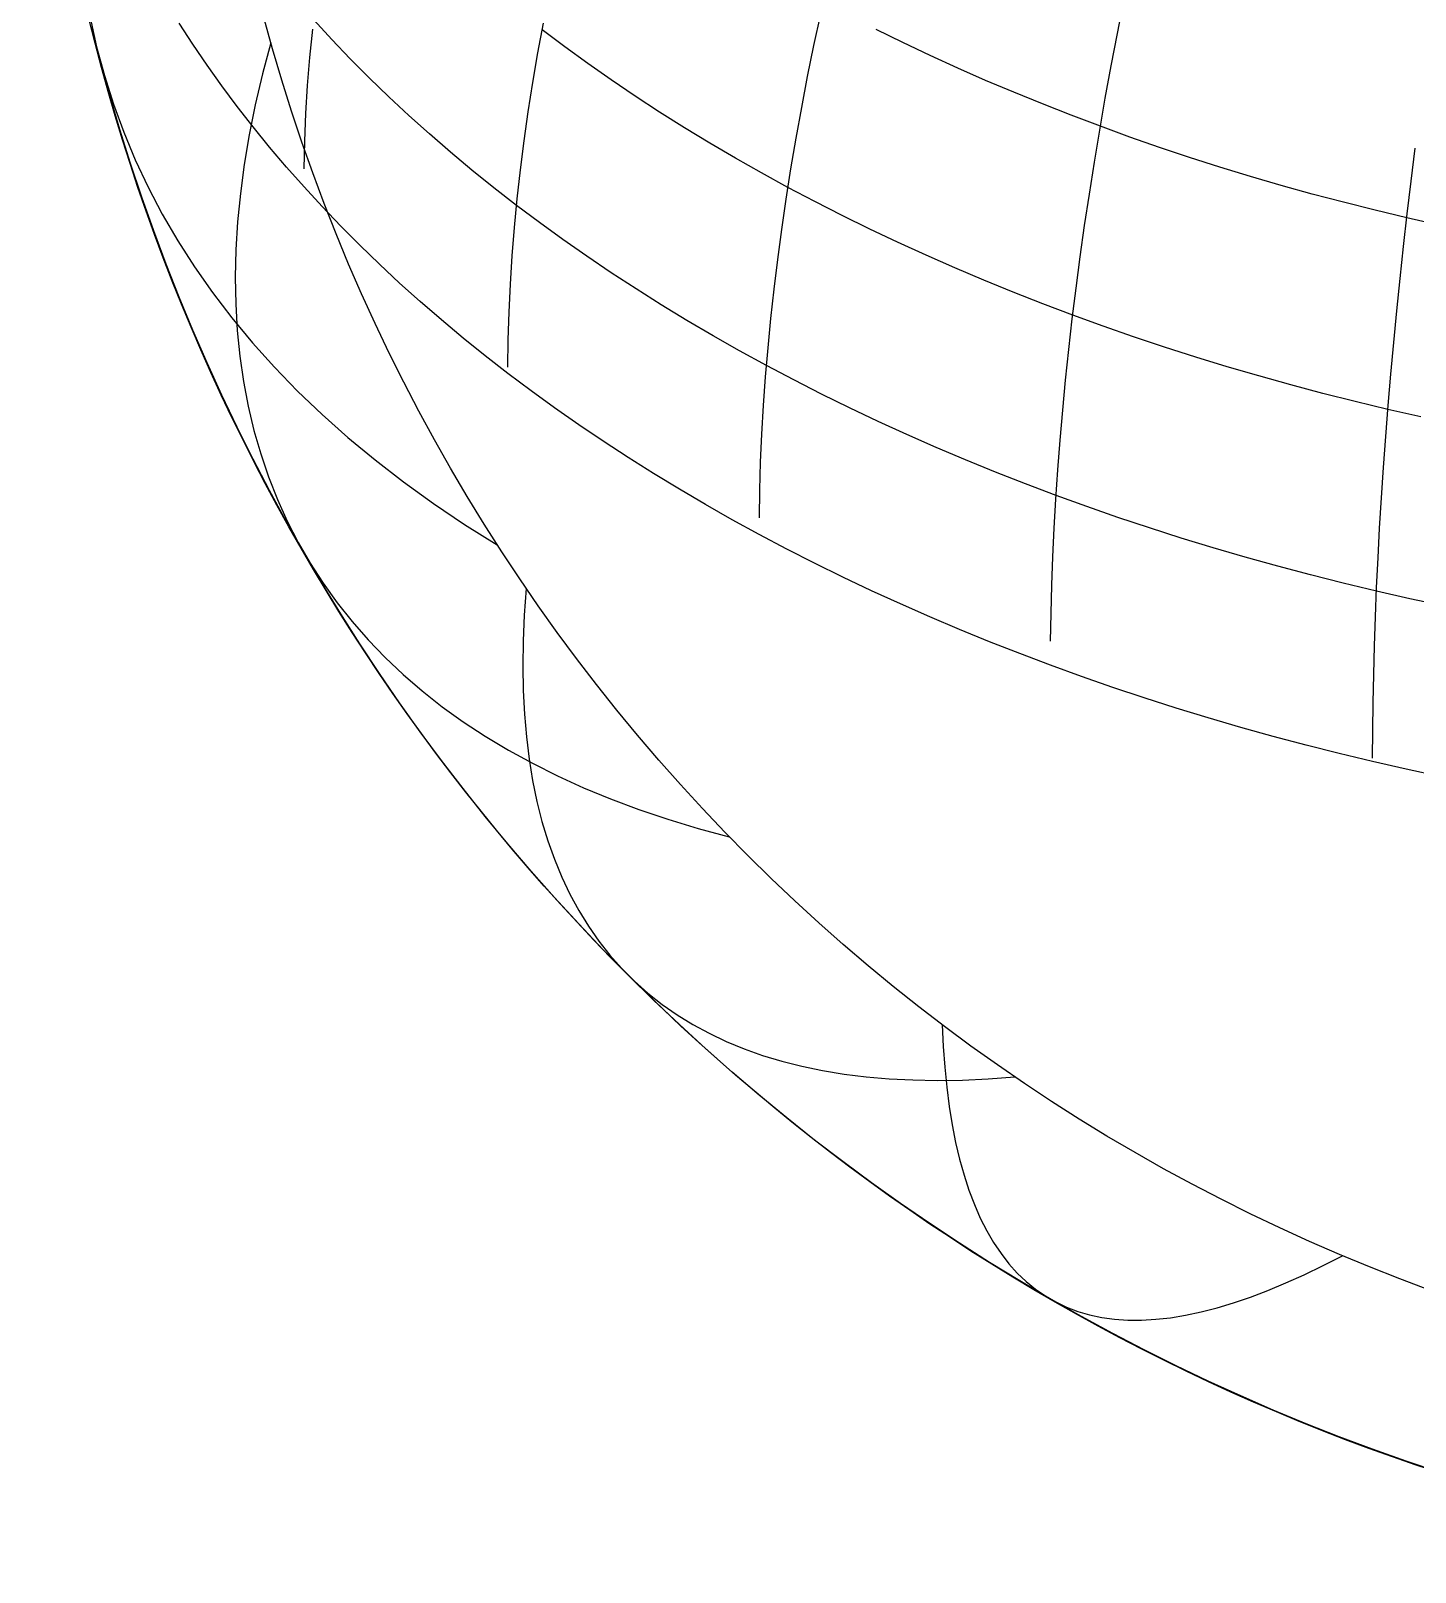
# Model space of a CAD drawing. Header units: millimetres. Extents: x -85 to 85, y -85 to 85.
# Drawn here: x -85 to -27.3, y -85 to -20.7 of the extents above; entities that cross this region are included whole.
import ezdxf

# ---------------------------------------------------------------- set-up
doc = ezdxf.new("R2010")
doc.units = ezdxf.units.MM
for name, color, linetype in [('CUT_OUTER', 1, 'Continuous'), ('ENGRAVE', 7, 'Continuous'), ('ENGRAVE_FINE', 8, 'Continuous')]:
    doc.layers.add(name, color=color, linetype=linetype)

msp = doc.modelspace()

# ---------------------------------------------------------------- linework, layer by layer
at = {"layer": 'CUT_OUTER'}
msp.add_circle((0, 0), 85, dxfattribs=at)
at = {"layer": 'ENGRAVE'}
for points in [[(-26.2664, -80.8398), (-27.6733, -80.3691), (-29.0717, -79.8739), (-30.4613, -79.3543), (-31.8416, -78.8106), (-33.2121, -78.2429), (-34.5726, -77.6514), (-35.9226, -77.0362), (-37.2615, -76.3975), (-38.5892, -75.7356), (-39.9051, -75.0505), (-41.2088, -74.3427), (-42.5, -73.6122), (-43.7782, -72.8592), (-45.0431, -72.0841), (-46.2943, -71.287), (-47.5314, -70.4682), (-48.754, -69.6279), (-49.9617, -68.7664), (-51.1543, -67.884), (-52.3312, -66.9809), (-53.4922, -66.0574), (-54.6369, -65.1138), (-55.765, -64.1503), (-56.8761, -63.1673), (-57.9699, -62.1651), (-59.046, -61.1439), (-60.1041, -60.1041), (-61.1439, -59.046), (-62.1651, -57.9699), (-63.1673, -56.8761), (-64.1503, -55.765), (-65.1138, -54.6369), (-66.0574, -53.4922), (-66.9809, -52.3312), (-67.884, -51.1543), (-68.7664, -49.9617), (-69.6279, -48.754), (-70.4682, -47.5314), (-71.287, -46.2943), (-72.0841, -45.0431), (-72.8592, -43.7782), (-73.6122, -42.5), (-74.3427, -41.2088), (-75.0505, -39.9051), (-75.7356, -38.5892), (-76.3975, -37.2615), (-77.0362, -35.9226), (-77.6514, -34.5726), (-78.2429, -33.2121), (-78.8106, -31.8416), (-79.3543, -30.4613), (-79.8739, -29.0717), (-80.3691, -27.6733), (-80.8398, -26.2664), (-81.2859, -24.8516), (-81.7072, -23.4292), (-82.1037, -21.9996), (-82.4751, -20.5634)], [(-26.2664, -51.8186), (-27.6733, -51.5168), (-29.0717, -51.1994), (-30.4613, -50.8664), (-31.8416, -50.5179), (-33.2121, -50.154), (-34.5726, -49.7748), (-35.9226, -49.3804), (-37.2615, -48.971), (-38.5892, -48.5467), (-39.9051, -48.1076), (-41.2088, -47.6539), (-42.5, -47.1856), (-43.7782, -46.703), (-45.0431, -46.2061), (-46.2943, -45.6952), (-47.5314, -45.1703), (-48.754, -44.6317), (-49.9617, -44.0795), (-51.1543, -43.5139), (-52.3312, -42.935), (-53.4922, -42.343), (-54.6369, -41.7381), (-55.765, -41.1206), (-56.8761, -40.4904), (-57.9699, -39.848), (-59.046, -39.1934), (-60.1041, -38.5269), (-61.1439, -37.8487), (-62.1651, -37.1589), (-63.1673, -36.4578), (-64.1503, -35.7456), (-65.1138, -35.0225), (-66.0574, -34.2887), (-66.9809, -33.5445), (-67.884, -32.7901), (-68.7664, -32.0256), (-69.6279, -31.2515), (-70.4682, -30.4678), (-71.287, -29.6748), (-72.0841, -28.8728), (-72.8592, -28.062), (-73.6122, -27.2426), (-74.3427, -26.415), (-75.0505, -25.5793), (-75.7356, -24.7358), (-76.3975, -23.8848), (-77.0362, -23.0265), (-77.6514, -22.1612), (-78.2429, -21.2891), (-78.8106, -20.4105)]]:
    msp.add_lwpolyline(points, dxfattribs=at)
at = {"layer": 'ENGRAVE_FINE'}
for points in [[(-42.495, -46.1821), (-42.4772, -45.024), (-42.4465, -43.8522), (-42.4028, -42.667), (-42.3462, -41.4688), (-42.2767, -40.258), (-42.1943, -39.035), (-42.099, -37.8), (-41.991, -36.5535), (-41.8701, -35.2959), (-41.7365, -34.0276), (-41.5902, -32.7488), (-41.4312, -31.4601), (-41.2596, -30.1619), (-41.0755, -28.8544), (-40.8788, -27.5381), (-40.6696, -26.2135), (-40.4481, -24.8808), (-40.2143, -23.5406), (-39.9682, -22.1932), (-39.7099, -20.8391), (-39.4395, -19.4786)], [(-82.526, -20.1808), (-82.258, -21.3969), (-81.9359, -22.5987), (-81.56, -23.7859), (-81.1304, -24.958), (-80.647, -26.1146), (-80.11, -27.2553), (-79.5194, -28.3796), (-78.8752, -29.4871), (-78.1775, -30.5774), (-77.426, -31.65), (-76.6209, -32.7045), (-75.7619, -33.7406), (-74.8489, -34.7576), (-73.8818, -35.7554), (-72.8602, -36.7333), (-71.7839, -37.691), (-70.6524, -38.6281), (-69.4653, -39.5441), (-68.222, -40.4387), (-66.9217, -41.3114), (-65.5637, -42.1619)], [(-26.6605, -73.2491), (-27.9348, -72.7727), (-29.2006, -72.2741), (-30.4575, -71.7535), (-31.7052, -71.211), (-32.9431, -70.6468), (-34.1711, -70.0611), (-35.3886, -69.4541), (-36.5954, -68.8259), (-37.791, -68.1767), (-38.9751, -67.5068), (-40.1473, -66.8163), (-41.3073, -66.1054), (-42.4547, -65.3745), (-43.5891, -64.6236), (-44.7103, -63.853), (-45.8179, -63.063), (-46.9115, -62.2537), (-47.9909, -61.4255), (-49.0556, -60.5786), (-50.1054, -59.7132), (-51.1399, -58.8297), (-52.1588, -57.9282), (-53.1618, -57.0091), (-54.1487, -56.0726), (-55.119, -55.119), (-56.0726, -54.1487), (-57.0091, -53.1618), (-57.9282, -52.1588), (-58.8297, -51.1399), (-59.7132, -50.1054), (-60.5786, -49.0556), (-61.4255, -47.9909), (-62.2537, -46.9115), (-63.063, -45.8179), (-63.853, -44.7103), (-64.6236, -43.5891), (-65.3745, -42.4547), (-66.1054, -41.3073), (-66.8163, -40.1473), (-67.5068, -38.9751), (-68.1767, -37.791), (-68.8259, -36.5954), (-69.4541, -35.3886), (-70.0611, -34.1711), (-70.6468, -32.9431), (-71.211, -31.7052), (-71.7535, -30.4575), (-72.2741, -29.2006), (-72.7727, -27.9348), (-73.2491, -26.6605), (-73.7033, -25.3781), (-74.135, -24.0879), (-74.5441, -22.7904), (-74.9305, -21.486), (-75.294, -20.175)], [(-26.6605, -73.2491), (-27.9348, -72.7727), (-29.2006, -72.2741), (-30.4575, -71.7535), (-31.7052, -71.211), (-32.9431, -70.6468), (-34.1711, -70.0611), (-35.3886, -69.4541), (-36.5954, -68.8259), (-37.791, -68.1767), (-38.9751, -67.5068), (-40.1473, -66.8163), (-41.3073, -66.1054), (-42.4547, -65.3745), (-43.5891, -64.6236), (-44.7103, -63.853), (-45.8179, -63.063), (-46.9115, -62.2537), (-47.9909, -61.4255), (-49.0556, -60.5786), (-50.1054, -59.7132), (-51.1399, -58.8297), (-52.1588, -57.9282), (-53.1618, -57.0091), (-54.1487, -56.0726), (-55.119, -55.119), (-56.0726, -54.1487), (-57.0091, -53.1618), (-57.9282, -52.1588), (-58.8297, -51.1399), (-59.7132, -50.1054), (-60.5786, -49.0556), (-61.4255, -47.9909), (-62.2537, -46.9115), (-63.063, -45.8179), (-63.853, -44.7103), (-64.6236, -43.5891), (-65.3745, -42.4547), (-66.1054, -41.3073), (-66.8163, -40.1473), (-67.5068, -38.9751), (-68.1767, -37.791), (-68.8259, -36.5954), (-69.4541, -35.3886), (-70.0611, -34.1711), (-70.6468, -32.9431), (-71.211, -31.7052), (-71.7535, -30.4575), (-72.2741, -29.2006), (-72.7727, -27.9348), (-73.2491, -26.6605), (-73.7033, -25.3781), (-74.135, -24.0879), (-74.5441, -22.7904), (-74.9305, -21.486), (-75.294, -20.175)], [(-26.1226, -44.7152), (-27.5217, -44.4151), (-28.9125, -44.0994), (-30.2944, -43.7682), (-31.6671, -43.4216), (-33.0302, -43.0597), (-34.3832, -42.6826), (-35.7258, -42.2904), (-37.0574, -41.8833), (-38.3778, -41.4613), (-39.6865, -41.0246), (-40.9831, -40.5733), (-42.2672, -40.1076), (-43.5384, -39.6276), (-44.7964, -39.1335), (-46.0407, -38.6254), (-47.271, -38.1034), (-48.4869, -37.5677), (-49.6881, -37.0185), (-50.874, -36.456), (-52.0445, -35.8803), (-53.1992, -35.2915), (-54.3376, -34.69), (-55.4595, -34.0758), (-56.5645, -33.4491), (-57.6523, -32.8102), (-58.7225, -32.1592), (-59.7748, -31.4963), (-60.8089, -30.8218), (-61.8245, -30.1358), (-62.8213, -29.4385), (-63.7989, -28.7302), (-64.7571, -28.0111), (-65.6955, -27.2813), (-66.614, -26.5412), (-67.5121, -25.7909), (-68.3897, -25.0307), (-69.2465, -24.2608), (-70.0822, -23.4814), (-70.8965, -22.6927), (-71.6892, -21.8951), (-72.4601, -21.0887), (-73.2089, -20.2739)], [(-65.1133, -34.7629), (-65.0988, -33.6165), (-65.0646, -32.46), (-65.0105, -31.2935), (-64.9366, -30.1175), (-64.8429, -28.9324), (-64.7295, -27.7384), (-64.5964, -26.536), (-64.4436, -25.3255), (-64.2711, -24.1073), (-64.0791, -22.8817), (-63.8676, -21.6492), (-63.6366, -20.4101)], [(-54.6339, -41.042), (-54.6154, -39.8894), (-54.5803, -38.7248), (-54.5286, -37.5483), (-54.4602, -36.3603), (-54.3753, -35.1613), (-54.2738, -33.9516), (-54.1558, -32.7316), (-54.0213, -31.5016), (-53.8703, -30.2619), (-53.703, -29.0131), (-53.5192, -27.7554), (-53.3192, -26.4893), (-53.1029, -25.2151), (-52.8704, -23.9332), (-52.6219, -22.644), (-52.3573, -21.348), (-52.0767, -20.0454)], [(-73.6072, -26.4848), (-73.5811, -25.3367), (-73.5326, -24.1809), (-73.4617, -23.0177), (-73.3684, -21.8476), (-73.2528, -20.6707)], [(-27.0686, -36.8268), (-28.4364, -36.5163), (-29.7956, -36.1905), (-31.1457, -35.8496), (-32.4864, -35.4937), (-33.8171, -35.1228), (-35.1376, -34.737), (-36.4473, -34.3366), (-37.7459, -33.9216), (-39.0331, -33.4921), (-40.3083, -33.0482), (-41.5713, -32.5902), (-42.8216, -32.1181), (-44.0588, -31.6321), (-45.2827, -31.1323), (-46.4927, -30.6189), (-47.6886, -30.0921), (-48.87, -29.552), (-50.0364, -28.9987), (-51.1877, -28.4324), (-52.3233, -27.8534), (-53.443, -27.2617), (-54.5464, -26.6577), (-55.6332, -26.0413), (-56.7031, -25.4129), (-57.7557, -24.7726), (-58.7907, -24.1207), (-59.8077, -23.4573), (-60.8066, -22.7825), (-61.787, -22.0968), (-62.7485, -21.4001), (-63.6909, -20.6928)], [(-26.3189, -28.8349), (-27.6488, -28.533), (-28.9704, -28.2163), (-30.2831, -27.8848), (-31.5866, -27.5387), (-32.8805, -27.1781), (-34.1644, -26.8031), (-35.4378, -26.4137), (-36.7005, -26.0102), (-37.952, -25.5926), (-39.1919, -25.161), (-40.4199, -24.7157), (-41.6356, -24.2567), (-42.8386, -23.7841), (-44.0285, -23.2982), (-45.205, -22.799), (-46.3678, -22.2868), (-47.5164, -21.7616), (-48.6506, -21.2237), (-49.77, -20.6731)], [(-75.0032, -21.2308), (-75.3483, -22.534), (-75.6468, -23.8137), (-75.8989, -25.0702), (-76.1052, -26.3039), (-76.2658, -27.5148), (-76.3811, -28.7031), (-76.4514, -29.8689), (-76.4769, -31.012), (-76.4577, -32.1326), (-76.3943, -33.2305), (-76.2866, -34.3055), (-76.1349, -35.3577), (-75.9394, -36.3867), (-75.7003, -37.3925), (-75.4177, -38.3749), (-75.0918, -39.3336), (-74.7227, -40.2685), (-74.3106, -41.1794), (-73.8557, -42.0659), (-73.358, -42.9279), (-72.8177, -43.7652), (-72.2349, -44.5775), (-71.6098, -45.3646), (-70.9425, -46.1262), (-70.233, -46.8621), (-69.4815, -47.5721), (-68.6881, -48.2559), (-67.8527, -48.9134), (-66.9755, -49.5441), (-66.0565, -50.1481), (-65.0957, -50.7249), (-64.0929, -51.2744), (-63.0482, -51.7964), (-61.9614, -52.2907), (-60.8324, -52.7571), (-59.6609, -53.1953), (-58.4466, -53.6052), (-57.1891, -53.9866), (-55.888, -54.3392)], [(-29.0716, -51.0581), (-29.0661, -49.9098), (-29.0517, -48.7463), (-29.0285, -47.5679), (-28.9964, -46.375), (-28.9555, -45.1681), (-28.9058, -43.9473), (-28.8473, -42.7132), (-28.78, -41.4661), (-28.7039, -40.2063), (-28.6191, -38.9343), (-28.5255, -37.6504), (-28.4233, -36.355), (-28.3124, -35.0486), (-28.1929, -33.7315), (-28.0648, -32.4042), (-27.9281, -31.0669), (-27.783, -29.7202), (-27.6293, -28.3645), (-27.4673, -27.0001), (-27.2969, -25.6274)], [(-64.3532, -43.9873), (-64.4326, -45.0953), (-64.4797, -46.1724), (-64.4946, -47.2188), (-64.4771, -48.2348), (-64.4274, -49.2204), (-64.3454, -50.1759), (-64.2312, -51.1011), (-64.0847, -51.9962), (-63.9061, -52.8612), (-63.6953, -53.6959), (-63.4525, -54.5004), (-63.1776, -55.2745), (-62.8709, -56.0183), (-62.5322, -56.7315), (-62.1618, -57.4141), (-61.7597, -58.066), (-61.3259, -58.6871), (-60.8607, -59.2772), (-60.3641, -59.8362), (-59.8362, -60.3641), (-59.2772, -60.8607), (-58.6871, -61.3259), (-58.066, -61.7597), (-57.4141, -62.1618), (-56.7315, -62.5322), (-56.0183, -62.8709), (-55.2745, -63.1776), (-54.5004, -63.4525), (-53.6959, -63.6953), (-52.8612, -63.9061), (-51.9962, -64.0847), (-51.1011, -64.2312), (-50.1759, -64.3454), (-49.2204, -64.4274), (-48.2348, -64.4771), (-47.2188, -64.4946), (-46.1724, -64.4797), (-45.0953, -64.4326), (-43.9873, -64.3532)], [(-47.0174, -62.1738), (-46.9731, -63.0767), (-46.9092, -63.9457), (-46.8254, -64.7807), (-46.7217, -65.5818), (-46.5978, -66.349), (-46.4536, -67.0821), (-46.2891, -67.7812), (-46.1041, -68.4461), (-45.8986, -69.0769), (-45.6725, -69.6733), (-45.4259, -70.2353), (-45.1586, -70.7629), (-44.8708, -71.2559), (-44.5624, -71.7142), (-44.2335, -72.1378), (-43.884, -72.5266), (-43.5141, -72.8805), (-43.1237, -73.1994), (-42.713, -73.4833), (-42.282, -73.7322), (-41.8307, -73.9459), (-41.3593, -74.1245), (-40.8679, -74.268), (-40.3565, -74.3762), (-39.8251, -74.4493), (-39.274, -74.4872), (-38.7031, -74.49), (-38.1126, -74.4576), (-37.5026, -74.3902), (-36.873, -74.2878), (-36.224, -74.1504), (-35.5557, -73.9781), (-34.868, -73.7711), (-34.161, -73.5294), (-33.4347, -73.2531), (-32.689, -72.9424), (-31.924, -72.5974), (-31.1395, -72.2183), (-30.3354, -71.8052)]]:
    msp.add_lwpolyline(points, dxfattribs=at)

doc.saveas('drawing.dxf')
